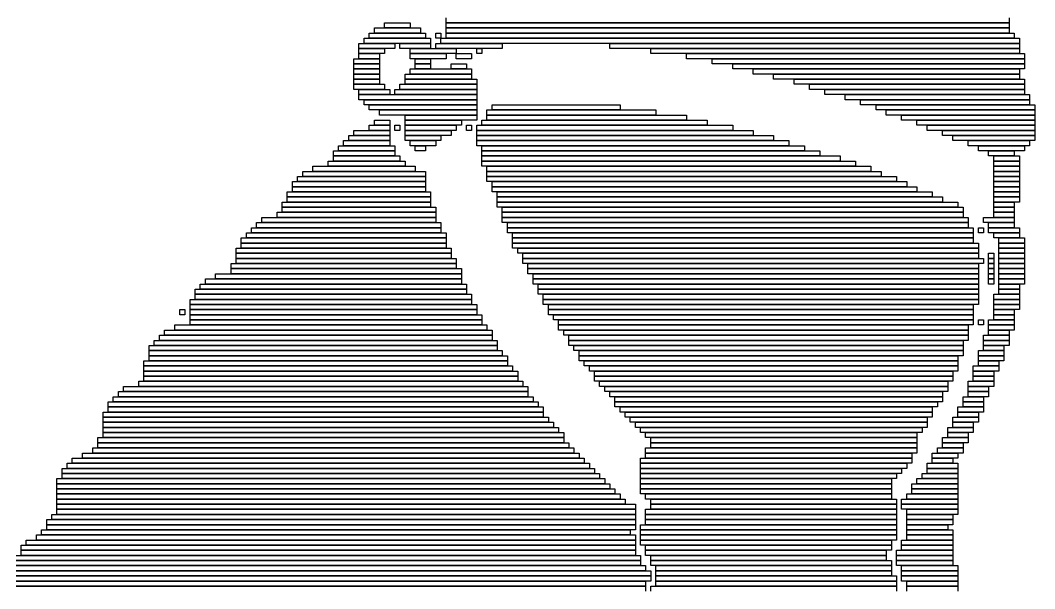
# Model space of a CAD drawing. Extents: x 95 to 861, y 112 to 960.
# Drawn here: x 201.8 to 400, y 222.5 to 333.5 of the extents above; entities that cross this region are included whole.
import ezdxf

# ---------------------------------------------------------------- set-up
doc = ezdxf.new("R2010")
doc.units = 0

msp = doc.modelspace()

# ---------------------------------------------------------------- linework, layer by layer
for p, q in [((273, 333), (278, 333)), ((273, 332), (273, 333)), ((278, 333), (278, 332)), ((285, 333), (285, 334)), ((395, 333), (285, 333)), ((285, 333), (395, 333)), ((285, 332), (285, 333)), ((395, 334), (395, 333)), ((395, 333), (395, 332)), ((270, 331), (281, 331)), ((270, 330), (270, 331)), ((271, 332), (280, 332)), ((271, 331), (271, 332)), ((280, 331), (271, 331)), ((278, 332), (273, 332)), ((280, 332), (280, 331)), ((281, 331), (281, 330)), ((283, 331), (284, 331)), ((283, 330), (283, 331)), ((284, 331), (284, 330)), ((395, 332), (285, 332)), ((285, 332), (395, 332)), ((285, 331), (285, 332)), ((395, 331), (285, 331)), ((285, 331), (396, 331)), ((285, 330), (285, 331)), ((395, 332), (395, 331)), ((396, 331), (396, 330)), ((268, 329), (275, 329)), ((268, 328), (268, 329)), ((269, 330), (282, 330)), ((269, 329), (269, 330)), ((282, 329), (269, 329)), ((281, 330), (270, 330)), ((275, 329), (275, 328)), ((276, 329), (282, 329)), ((276, 328), (276, 329)), ((282, 330), (282, 329)), ((282, 329), (282, 328)), ((284, 330), (283, 330)), ((283, 329), (296, 329)), ((283, 328), (283, 329)), ((284, 330), (397, 330)), ((284, 329), (284, 330)), ((397, 329), (284, 329)), ((396, 330), (285, 330)), ((296, 329), (296, 328)), ((317, 329), (397, 329)), ((317, 328), (317, 329)), ((397, 330), (397, 329)), ((397, 329), (397, 328)), ((275, 328), (268, 328)), ((268, 328), (273, 328)), ((268, 327), (268, 328)), ((273, 327), (268, 327)), ((268, 327), (272, 327)), ((268, 326), (268, 327)), ((272, 327), (272, 326)), ((273, 328), (273, 327)), ((282, 328), (276, 328)), ((278, 328), (287, 328)), ((278, 327), (278, 328)), ((287, 327), (278, 327)), ((278, 327), (285, 327)), ((278, 326), (278, 327)), ((296, 328), (283, 328)), ((285, 327), (285, 326)), ((287, 328), (287, 327)), ((287, 327), (290, 327)), ((287, 326), (287, 327)), ((290, 327), (290, 326)), ((291, 328), (292, 328)), ((291, 327), (291, 328)), ((292, 327), (291, 327)), ((292, 328), (292, 327)), ((397, 328), (317, 328)), ((325, 328), (397, 328)), ((325, 327), (325, 328)), ((397, 327), (325, 327)), ((332, 327), (398, 327)), ((332, 326), (332, 327)), ((397, 328), (397, 327)), ((398, 327), (398, 326)), ((267, 326), (272, 326)), ((267, 325), (267, 326)), ((272, 325), (267, 325)), ((267, 325), (272, 325)), ((267, 324), (267, 325)), ((272, 326), (268, 326)), ((272, 326), (272, 325)), ((272, 325), (272, 324)), ((285, 326), (278, 326)), ((279, 326), (282, 326)), ((279, 325), (279, 326)), ((282, 325), (279, 325)), ((279, 325), (282, 325)), ((279, 324), (279, 325)), ((282, 326), (282, 325)), ((282, 325), (282, 324)), ((286, 325), (289, 325)), ((286, 324), (286, 325)), ((290, 326), (287, 326)), ((289, 325), (289, 324)), ((398, 326), (332, 326)), ((337, 326), (398, 326)), ((337, 325), (337, 326)), ((398, 325), (337, 325)), ((341, 325), (398, 325)), ((341, 324), (341, 325)), ((398, 326), (398, 325)), ((398, 325), (398, 324)), ((272, 324), (267, 324)), ((267, 324), (272, 324)), ((267, 323), (267, 324)), ((272, 324), (272, 323)), ((278, 324), (290, 324)), ((278, 323), (278, 324)), ((282, 324), (279, 324)), ((289, 324), (286, 324)), ((290, 324), (290, 323)), ((398, 324), (341, 324)), ((345, 324), (397, 324)), ((345, 323), (345, 324)), ((397, 324), (397, 323)), ((272, 323), (267, 323)), ((267, 323), (272, 323)), ((267, 322), (267, 323)), ((272, 322), (267, 322)), ((267, 322), (272, 322)), ((267, 321), (267, 322)), ((272, 323), (272, 322)), ((272, 322), (272, 321)), ((277, 323), (290, 323)), ((277, 322), (277, 323)), ((290, 322), (277, 322)), ((277, 322), (291, 322)), ((277, 321), (277, 322)), ((290, 323), (278, 323)), ((290, 323), (290, 322)), ((291, 322), (291, 321)), ((397, 323), (345, 323)), ((349, 323), (397, 323)), ((349, 322), (349, 323)), ((397, 322), (349, 322)), ((353, 322), (398, 322)), ((353, 321), (353, 322)), ((397, 323), (397, 322)), ((398, 322), (398, 321)), ((272, 321), (267, 321)), ((267, 321), (273, 321)), ((267, 320), (267, 321)), ((273, 320), (267, 320)), ((268, 320), (274, 320)), ((268, 319), (268, 320)), ((273, 321), (273, 320)), ((274, 320), (274, 319)), ((275, 320), (291, 320)), ((275, 319), (275, 320)), ((276, 321), (291, 321)), ((276, 320), (276, 321)), ((291, 320), (276, 320)), ((291, 321), (277, 321)), ((291, 321), (291, 320)), ((291, 320), (291, 319)), ((398, 321), (353, 321)), ((356, 321), (398, 321)), ((356, 320), (356, 321)), ((398, 320), (356, 320)), ((359, 320), (398, 320)), ((359, 319), (359, 320)), ((398, 321), (398, 320)), ((398, 320), (398, 319)), ((274, 319), (268, 319)), ((268, 319), (291, 319)), ((268, 318), (268, 319)), ((291, 318), (268, 318)), ((269, 318), (291, 318)), ((269, 317), (269, 318)), ((291, 319), (275, 319)), ((291, 319), (291, 318)), ((291, 318), (291, 317)), ((398, 319), (359, 319)), ((363, 319), (399, 319)), ((363, 318), (363, 319)), ((399, 318), (363, 318)), ((366, 318), (399, 318)), ((366, 317), (366, 318)), ((399, 319), (399, 318)), ((399, 318), (399, 317)), ((291, 317), (269, 317)), ((270, 317), (291, 317)), ((270, 316), (270, 317)), ((291, 316), (270, 316)), ((272, 316), (291, 316)), ((272, 315), (272, 316)), ((291, 317), (291, 316)), ((291, 316), (291, 315)), ((293, 316), (326, 316)), ((293, 315), (293, 316)), ((294, 317), (319, 317)), ((294, 316), (294, 317)), ((319, 316), (294, 316)), ((319, 317), (319, 316)), ((326, 316), (326, 315)), ((399, 317), (366, 317)), ((369, 317), (400, 317)), ((369, 316), (369, 317)), ((400, 316), (369, 316)), ((371, 316), (400, 316)), ((371, 315), (371, 316)), ((400, 317), (400, 316)), ((400, 316), (400, 315)), ((271, 314), (274, 314)), ((271, 313), (271, 314)), ((291, 315), (272, 315)), ((274, 314), (274, 313)), ((277, 315), (291, 315)), ((277, 314), (277, 315)), ((291, 314), (277, 314)), ((277, 314), (288, 314)), ((277, 313), (277, 314)), ((288, 314), (288, 313)), ((291, 315), (291, 314)), ((292, 314), (336, 314)), ((292, 313), (292, 314)), ((326, 315), (293, 315)), ((293, 315), (332, 315)), ((293, 314), (293, 315)), ((332, 314), (293, 314)), ((332, 315), (332, 314)), ((336, 314), (336, 313)), ((400, 315), (371, 315)), ((374, 315), (400, 315)), ((374, 314), (374, 315)), ((400, 314), (374, 314)), ((377, 314), (400, 314)), ((377, 313), (377, 314)), ((400, 315), (400, 314)), ((400, 314), (400, 313)), ((267, 312), (274, 312)), ((267, 311), (267, 312)), ((270, 313), (274, 313)), ((270, 312), (270, 313)), ((274, 312), (270, 312)), ((274, 313), (271, 313)), ((274, 313), (274, 312)), ((274, 312), (274, 311)), ((275, 313), (276, 313)), ((275, 312), (275, 313)), ((276, 312), (275, 312)), ((276, 313), (276, 312)), ((288, 313), (277, 313)), ((277, 313), (287, 313)), ((277, 312), (277, 313)), ((287, 312), (277, 312)), ((277, 312), (286, 312)), ((277, 311), (277, 312)), ((286, 312), (286, 311)), ((287, 313), (287, 312)), ((289, 313), (290, 313)), ((289, 312), (289, 313)), ((290, 312), (289, 312)), ((290, 313), (290, 312)), ((291, 313), (341, 313)), ((291, 312), (291, 313)), ((341, 312), (291, 312)), ((291, 312), (345, 312)), ((291, 311), (291, 312)), ((336, 313), (292, 313)), ((341, 313), (341, 312)), ((345, 312), (345, 311)), ((400, 313), (377, 313)), ((379, 313), (400, 313)), ((379, 312), (379, 313)), ((400, 312), (379, 312)), ((382, 312), (400, 312)), ((382, 311), (382, 312)), ((400, 313), (400, 312)), ((400, 312), (400, 311)), ((265, 310), (274, 310)), ((265, 309), (265, 310)), ((266, 311), (274, 311)), ((266, 310), (266, 311)), ((274, 310), (266, 310)), ((274, 311), (267, 311)), ((274, 311), (274, 310)), ((274, 310), (274, 309)), ((286, 311), (277, 311)), ((277, 311), (284, 311)), ((277, 310), (277, 311)), ((284, 310), (277, 310)), ((278, 310), (283, 310)), ((278, 309), (278, 310)), ((283, 310), (283, 309)), ((284, 311), (284, 310)), ((345, 311), (291, 311)), ((291, 311), (349, 311)), ((291, 310), (291, 311)), ((349, 310), (291, 310)), ((291, 310), (352, 310)), ((291, 309), (291, 310)), ((349, 311), (349, 310)), ((352, 310), (352, 309)), ((400, 311), (382, 311)), ((384, 311), (400, 311)), ((384, 310), (384, 311)), ((400, 310), (384, 310)), ((387, 310), (399, 310)), ((387, 309), (387, 310)), ((399, 310), (399, 309)), ((400, 311), (400, 310)), ((263, 308), (275, 308)), ((263, 307), (263, 308)), ((264, 309), (275, 309)), ((264, 308), (264, 309)), ((275, 308), (264, 308)), ((274, 309), (265, 309)), ((275, 309), (275, 308)), ((275, 308), (275, 307)), ((283, 309), (278, 309)), ((279, 309), (281, 309)), ((279, 308), (279, 309)), ((281, 308), (279, 308)), ((281, 309), (281, 308)), ((352, 309), (291, 309)), ((292, 309), (355, 309)), ((292, 308), (292, 309)), ((355, 308), (292, 308)), ((292, 308), (358, 308)), ((292, 307), (292, 308)), ((355, 309), (355, 308)), ((358, 308), (358, 307)), ((399, 309), (387, 309)), ((389, 309), (398, 309)), ((389, 308), (389, 309)), ((398, 308), (389, 308)), ((391, 308), (396, 308)), ((391, 307), (391, 308)), ((396, 308), (396, 307)), ((398, 309), (398, 308)), ((262, 306), (277, 306)), ((262, 305), (262, 306)), ((275, 307), (263, 307)), ((263, 307), (276, 307)), ((263, 306), (263, 307)), ((276, 306), (263, 306)), ((276, 307), (276, 306)), ((277, 306), (277, 305)), ((358, 307), (292, 307)), ((292, 307), (362, 307)), ((292, 306), (292, 307)), ((362, 306), (292, 306)), ((292, 306), (365, 306)), ((292, 305), (292, 306)), ((362, 307), (362, 306)), ((365, 306), (365, 305)), ((396, 307), (391, 307)), ((392, 307), (397, 307)), ((392, 306), (392, 307)), ((397, 306), (392, 306)), ((392, 306), (397, 306)), ((392, 305), (392, 306)), ((397, 307), (397, 306)), ((397, 306), (397, 305)), ((257, 304), (281, 304)), ((257, 303), (257, 304)), ((259, 305), (279, 305)), ((259, 304), (259, 305)), ((279, 304), (259, 304)), ((277, 305), (262, 305)), ((279, 305), (279, 304)), ((281, 304), (281, 303)), ((365, 305), (292, 305)), ((293, 305), (368, 305)), ((293, 304), (293, 305)), ((368, 304), (293, 304)), ((293, 304), (370, 304)), ((293, 303), (293, 304)), ((368, 305), (368, 304)), ((370, 304), (370, 303)), ((397, 305), (392, 305)), ((392, 305), (397, 305)), ((392, 304), (392, 305)), ((397, 304), (392, 304)), ((392, 304), (397, 304)), ((392, 303), (392, 304)), ((397, 305), (397, 304)), ((397, 304), (397, 303)), ((255, 302), (281, 302)), ((255, 301), (255, 302)), ((256, 303), (281, 303)), ((256, 302), (256, 303)), ((281, 302), (256, 302)), ((281, 303), (257, 303)), ((281, 303), (281, 302)), ((281, 302), (281, 301)), ((370, 303), (293, 303)), ((293, 303), (373, 303)), ((293, 302), (293, 303)), ((373, 302), (293, 302)), ((294, 302), (375, 302)), ((294, 301), (294, 302)), ((373, 303), (373, 302)), ((375, 302), (375, 301)), ((397, 303), (392, 303)), ((392, 303), (397, 303)), ((392, 302), (392, 303)), ((397, 302), (392, 302)), ((392, 302), (397, 302)), ((392, 301), (392, 302)), ((397, 303), (397, 302)), ((397, 302), (397, 301)), ((254, 300), (282, 300)), ((254, 299), (254, 300)), ((281, 301), (255, 301)), ((255, 301), (281, 301)), ((255, 300), (255, 301)), ((281, 300), (255, 300)), ((281, 301), (281, 300)), ((282, 300), (282, 299)), ((375, 301), (294, 301)), ((294, 301), (377, 301)), ((294, 300), (294, 301)), ((377, 300), (294, 300)), ((295, 300), (380, 300)), ((295, 299), (295, 300)), ((377, 301), (377, 300)), ((380, 300), (380, 299)), ((397, 301), (392, 301)), ((392, 301), (397, 301)), ((392, 300), (392, 301)), ((397, 300), (392, 300)), ((392, 300), (397, 300)), ((392, 299), (392, 300)), ((397, 301), (397, 300)), ((397, 300), (397, 299)), ((253, 298), (282, 298)), ((253, 297), (253, 298)), ((282, 299), (254, 299)), ((254, 299), (282, 299)), ((254, 298), (254, 299)), ((282, 298), (254, 298)), ((282, 299), (282, 298)), ((282, 298), (282, 297)), ((380, 299), (295, 299)), ((295, 299), (382, 299)), ((295, 298), (295, 299)), ((382, 298), (295, 298)), ((295, 298), (385, 298)), ((295, 297), (295, 298)), ((382, 299), (382, 298)), ((385, 298), (385, 297)), ((397, 299), (392, 299)), ((392, 299), (397, 299)), ((392, 298), (392, 299)), ((397, 298), (392, 298)), ((392, 298), (396, 298)), ((392, 297), (392, 298)), ((396, 298), (396, 297)), ((397, 299), (397, 298)), ((252, 296), (283, 296)), ((252, 295), (252, 296)), ((282, 297), (253, 297)), ((253, 297), (283, 297)), ((253, 296), (253, 297)), ((283, 296), (253, 296)), ((283, 297), (283, 296)), ((283, 296), (283, 295)), ((385, 297), (295, 297)), ((296, 297), (386, 297)), ((296, 296), (296, 297)), ((386, 296), (296, 296)), ((296, 296), (386, 296)), ((296, 295), (296, 296)), ((386, 297), (386, 296)), ((386, 296), (386, 295)), ((396, 297), (392, 297)), ((392, 297), (396, 297)), ((392, 296), (392, 297)), ((396, 296), (392, 296)), ((392, 296), (396, 296)), ((392, 295), (392, 296)), ((396, 297), (396, 296)), ((396, 296), (396, 295)), ((248, 294), (284, 294)), ((248, 293), (248, 294)), ((249, 295), (283, 295)), ((249, 294), (249, 295)), ((283, 294), (249, 294)), ((283, 295), (252, 295)), ((283, 295), (283, 294)), ((284, 294), (284, 293)), ((386, 295), (296, 295)), ((296, 295), (387, 295)), ((296, 294), (296, 295)), ((387, 294), (296, 294)), ((297, 294), (387, 294)), ((297, 293), (297, 294)), ((387, 295), (387, 294)), ((387, 294), (387, 293)), ((390, 295), (396, 295)), ((390, 294), (390, 295)), ((396, 294), (390, 294)), ((391, 294), (396, 294)), ((391, 293), (391, 294)), ((396, 295), (392, 295)), ((396, 295), (396, 294)), ((396, 294), (396, 293)), ((246, 292), (285, 292)), ((246, 291), (246, 292)), ((247, 293), (284, 293)), ((247, 292), (247, 293)), ((284, 292), (247, 292)), ((284, 293), (248, 293)), ((284, 293), (284, 292)), ((285, 292), (285, 291)), ((387, 293), (297, 293)), ((297, 293), (388, 293)), ((297, 292), (297, 293)), ((388, 292), (297, 292)), ((298, 292), (388, 292)), ((298, 291), (298, 292)), ((388, 293), (388, 292)), ((388, 292), (388, 291)), ((389, 293), (390, 293)), ((389, 292), (389, 293)), ((390, 292), (389, 292)), ((390, 293), (390, 292)), ((396, 293), (391, 293)), ((391, 293), (397, 293)), ((391, 292), (391, 293)), ((397, 292), (391, 292)), ((392, 292), (397, 292)), ((392, 291), (392, 292)), ((397, 293), (397, 292)), ((397, 292), (397, 291)), ((245, 291), (285, 291)), ((245, 290), (245, 291)), ((285, 290), (245, 290)), ((245, 290), (285, 290)), ((245, 289), (245, 290)), ((285, 291), (246, 291)), ((285, 291), (285, 290)), ((285, 290), (285, 289)), ((388, 291), (298, 291)), ((298, 291), (388, 291)), ((298, 290), (298, 291)), ((388, 290), (298, 290)), ((298, 290), (389, 290)), ((298, 289), (298, 290)), ((388, 291), (388, 290)), ((389, 290), (389, 289)), ((397, 291), (392, 291)), ((393, 291), (398, 291)), ((393, 290), (393, 291)), ((398, 290), (393, 290)), ((393, 290), (398, 290)), ((393, 289), (393, 290)), ((398, 291), (398, 290)), ((398, 290), (398, 289)), ((244, 289), (286, 289)), ((244, 288), (244, 289)), ((286, 288), (244, 288)), ((244, 288), (286, 288)), ((244, 287), (244, 288)), ((285, 289), (245, 289)), ((286, 289), (286, 288)), ((286, 288), (286, 287)), ((389, 289), (298, 289)), ((299, 289), (389, 289)), ((299, 288), (299, 289)), ((389, 288), (299, 288)), ((300, 288), (389, 288)), ((300, 287), (300, 288)), ((389, 289), (389, 288)), ((389, 288), (389, 287)), ((391, 288), (392, 288)), ((391, 287), (391, 288)), ((392, 288), (392, 287)), ((398, 289), (393, 289)), ((393, 289), (398, 289)), ((393, 288), (393, 289)), ((398, 288), (393, 288)), ((393, 288), (398, 288)), ((393, 287), (393, 288)), ((398, 289), (398, 288)), ((398, 288), (398, 287)), ((243, 286), (287, 286)), ((243, 285), (243, 286)), ((286, 287), (244, 287)), ((244, 287), (287, 287)), ((244, 286), (244, 287)), ((287, 286), (244, 286)), ((287, 287), (287, 286)), ((287, 286), (287, 285)), ((389, 287), (300, 287)), ((300, 287), (390, 287)), ((300, 286), (300, 287)), ((390, 286), (300, 286)), ((301, 286), (389, 286)), ((301, 285), (301, 286)), ((389, 286), (389, 285)), ((390, 287), (390, 286)), ((392, 287), (391, 287)), ((391, 287), (392, 287)), ((391, 286), (391, 287)), ((392, 286), (391, 286)), ((391, 286), (392, 286)), ((391, 285), (391, 286)), ((392, 287), (392, 286)), ((392, 286), (392, 285)), ((398, 287), (393, 287)), ((393, 287), (398, 287)), ((393, 286), (393, 287)), ((398, 286), (393, 286)), ((393, 286), (398, 286)), ((393, 285), (393, 286)), ((398, 287), (398, 286)), ((398, 286), (398, 285)), ((240, 284), (288, 284)), ((240, 283), (240, 284)), ((287, 285), (243, 285)), ((243, 285), (288, 285)), ((243, 284), (243, 285)), ((288, 284), (243, 284)), ((288, 285), (288, 284)), ((288, 284), (288, 283)), ((389, 285), (301, 285)), ((301, 285), (389, 285)), ((301, 284), (301, 285)), ((389, 284), (301, 284)), ((302, 284), (389, 284)), ((302, 283), (302, 284)), ((389, 285), (389, 284)), ((389, 284), (389, 283)), ((392, 285), (391, 285)), ((391, 285), (392, 285)), ((391, 284), (391, 285)), ((392, 284), (391, 284)), ((391, 284), (392, 284)), ((391, 283), (391, 284)), ((392, 285), (392, 284)), ((392, 284), (392, 283)), ((398, 285), (393, 285)), ((393, 285), (398, 285)), ((393, 284), (393, 285)), ((398, 284), (393, 284)), ((393, 284), (398, 284)), ((393, 283), (393, 284)), ((398, 285), (398, 284)), ((398, 284), (398, 283)), ((237, 282), (289, 282)), ((237, 281), (237, 282)), ((238, 283), (288, 283)), ((238, 282), (238, 283)), ((288, 282), (238, 282)), ((288, 283), (240, 283)), ((288, 283), (288, 282)), ((289, 282), (289, 281)), ((389, 283), (302, 283)), ((302, 283), (389, 283)), ((302, 282), (302, 283)), ((389, 282), (302, 282)), ((303, 282), (389, 282)), ((303, 281), (303, 282)), ((389, 283), (389, 282)), ((389, 282), (389, 281)), ((392, 283), (391, 283)), ((391, 283), (392, 283)), ((391, 282), (391, 283)), ((392, 282), (391, 282)), ((392, 283), (392, 282)), ((398, 283), (393, 283)), ((393, 283), (398, 283)), ((393, 282), (393, 283)), ((398, 282), (393, 282)), ((393, 282), (397, 282)), ((393, 281), (393, 282)), ((397, 282), (397, 281)), ((398, 283), (398, 282)), ((236, 281), (289, 281)), ((236, 280), (236, 281)), ((289, 280), (236, 280)), ((236, 280), (290, 280)), ((236, 279), (236, 280)), ((289, 281), (237, 281)), ((289, 281), (289, 280)), ((290, 280), (290, 279)), ((389, 281), (303, 281)), ((303, 281), (389, 281)), ((303, 280), (303, 281)), ((389, 280), (303, 280)), ((304, 280), (389, 280)), ((304, 279), (304, 280)), ((389, 281), (389, 280)), ((389, 280), (389, 279)), ((392, 280), (397, 280)), ((392, 279), (392, 280)), ((397, 281), (393, 281)), ((393, 281), (397, 281)), ((393, 280), (393, 281)), ((397, 280), (393, 280)), ((397, 281), (397, 280)), ((397, 280), (397, 279)), ((235, 279), (290, 279)), ((235, 278), (235, 279)), ((290, 278), (235, 278)), ((235, 278), (291, 278)), ((235, 277), (235, 278)), ((290, 279), (236, 279)), ((290, 279), (290, 278)), ((291, 278), (291, 277)), ((389, 279), (304, 279)), ((304, 279), (389, 279)), ((304, 278), (304, 279)), ((389, 278), (304, 278)), ((305, 278), (388, 278)), ((305, 277), (305, 278)), ((388, 278), (388, 277)), ((389, 279), (389, 278)), ((397, 279), (392, 279)), ((392, 279), (397, 279)), ((392, 278), (392, 279)), ((397, 278), (392, 278)), ((392, 278), (397, 278)), ((392, 277), (392, 278)), ((397, 279), (397, 278)), ((397, 278), (397, 277)), ((233, 277), (234, 277)), ((233, 276), (233, 277)), ((234, 276), (233, 276)), ((234, 277), (234, 276)), ((291, 277), (235, 277)), ((235, 277), (291, 277)), ((235, 276), (235, 277)), ((291, 276), (235, 276)), ((235, 276), (292, 276)), ((235, 275), (235, 276)), ((291, 277), (291, 276)), ((292, 276), (292, 275)), ((388, 277), (305, 277)), ((305, 277), (388, 277)), ((305, 276), (305, 277)), ((388, 276), (305, 276)), ((306, 276), (388, 276)), ((306, 275), (306, 276)), ((388, 277), (388, 276)), ((388, 276), (388, 275)), ((397, 277), (392, 277)), ((392, 277), (396, 277)), ((392, 276), (392, 277)), ((396, 276), (392, 276)), ((392, 276), (396, 276)), ((392, 275), (392, 276)), ((396, 277), (396, 276)), ((396, 276), (396, 275)), ((232, 274), (293, 274)), ((232, 273), (232, 274)), ((292, 275), (235, 275)), ((235, 275), (292, 275)), ((235, 274), (235, 275)), ((292, 274), (235, 274)), ((292, 275), (292, 274)), ((293, 274), (293, 273)), ((388, 275), (306, 275)), ((307, 275), (388, 275)), ((307, 274), (307, 275)), ((388, 274), (307, 274)), ((307, 274), (387, 274)), ((307, 273), (307, 274)), ((387, 274), (387, 273)), ((388, 275), (388, 274)), ((389, 275), (390, 275)), ((389, 274), (389, 275)), ((390, 274), (389, 274)), ((390, 275), (390, 274)), ((391, 275), (396, 275)), ((391, 274), (391, 275)), ((396, 274), (391, 274)), ((391, 274), (396, 274)), ((391, 273), (391, 274)), ((396, 275), (392, 275)), ((396, 275), (396, 274)), ((396, 274), (396, 273)), ((229, 272), (294, 272)), ((229, 271), (229, 272)), ((230, 273), (294, 273)), ((230, 272), (230, 273)), ((294, 272), (230, 272)), ((293, 273), (232, 273)), ((294, 273), (294, 272)), ((294, 272), (294, 271)), ((387, 273), (307, 273)), ((308, 273), (387, 273)), ((308, 272), (308, 273)), ((387, 272), (308, 272)), ((309, 272), (387, 272)), ((309, 271), (309, 272)), ((387, 273), (387, 272)), ((387, 272), (387, 271)), ((390, 272), (395, 272)), ((390, 271), (390, 272)), ((396, 273), (391, 273)), ((391, 273), (395, 273)), ((391, 272), (391, 273)), ((395, 272), (391, 272)), ((395, 273), (395, 272)), ((395, 272), (395, 271)), ((227, 270), (295, 270)), ((227, 269), (227, 270)), ((228, 271), (295, 271)), ((228, 270), (228, 271)), ((295, 270), (228, 270)), ((294, 271), (229, 271)), ((295, 271), (295, 270)), ((295, 270), (295, 269)), ((387, 271), (309, 271)), ((309, 271), (386, 271)), ((309, 270), (309, 271)), ((386, 270), (309, 270)), ((310, 270), (386, 270)), ((310, 269), (310, 270)), ((386, 271), (386, 270)), ((386, 270), (386, 269)), ((395, 271), (390, 271)), ((390, 271), (395, 271)), ((390, 270), (390, 271)), ((395, 270), (390, 270)), ((390, 270), (394, 270)), ((390, 269), (390, 270)), ((394, 270), (394, 269)), ((395, 271), (395, 270)), ((295, 269), (227, 269)), ((227, 269), (296, 269)), ((227, 268), (227, 269)), ((296, 268), (227, 268)), ((227, 268), (297, 268)), ((227, 267), (227, 268)), ((296, 269), (296, 268)), ((297, 268), (297, 267)), ((386, 269), (310, 269)), ((311, 269), (386, 269)), ((311, 268), (311, 269)), ((386, 268), (311, 268)), ((311, 268), (385, 268)), ((311, 267), (311, 268)), ((385, 268), (385, 267)), ((386, 269), (386, 268)), ((389, 269), (394, 269)), ((389, 268), (389, 269)), ((394, 268), (389, 268)), ((389, 268), (394, 268)), ((389, 267), (389, 268)), ((394, 269), (390, 269)), ((394, 269), (394, 268)), ((394, 268), (394, 267)), ((226, 267), (297, 267)), ((226, 266), (226, 267)), ((297, 266), (226, 266)), ((226, 266), (298, 266)), ((226, 265), (226, 266)), ((297, 267), (227, 267)), ((297, 267), (297, 266)), ((298, 266), (298, 265)), ((385, 267), (311, 267)), ((312, 267), (385, 267)), ((312, 266), (312, 267)), ((385, 266), (312, 266)), ((313, 266), (385, 266)), ((313, 265), (313, 266)), ((385, 267), (385, 266)), ((385, 266), (385, 265)), ((388, 266), (393, 266)), ((388, 265), (388, 266)), ((394, 267), (389, 267)), ((389, 267), (393, 267)), ((389, 266), (389, 267)), ((393, 266), (389, 266)), ((393, 267), (393, 266)), ((393, 266), (393, 265)), ((298, 265), (226, 265)), ((226, 265), (299, 265)), ((226, 264), (226, 265)), ((299, 264), (226, 264)), ((226, 264), (299, 264)), ((226, 263), (226, 264)), ((299, 265), (299, 264)), ((299, 264), (299, 263)), ((385, 265), (313, 265)), ((314, 265), (384, 265)), ((314, 264), (314, 265)), ((384, 264), (314, 264)), ((314, 264), (384, 264)), ((314, 263), (314, 264)), ((384, 265), (384, 264)), ((384, 264), (384, 263)), ((393, 265), (388, 265)), ((388, 265), (392, 265)), ((388, 264), (388, 265)), ((392, 264), (388, 264)), ((388, 264), (392, 264)), ((388, 263), (388, 264)), ((392, 265), (392, 264)), ((392, 264), (392, 263)), ((222, 262), (301, 262)), ((222, 261), (222, 262)), ((225, 263), (300, 263)), ((225, 262), (225, 263)), ((300, 262), (225, 262)), ((299, 263), (226, 263)), ((300, 263), (300, 262)), ((301, 262), (301, 261)), ((384, 263), (314, 263)), ((315, 263), (383, 263)), ((315, 262), (315, 263)), ((383, 262), (315, 262)), ((316, 262), (383, 262)), ((316, 261), (316, 262)), ((383, 263), (383, 262)), ((383, 262), (383, 261)), ((387, 263), (392, 263)), ((387, 262), (387, 263)), ((392, 262), (387, 262)), ((387, 262), (391, 262)), ((387, 261), (387, 262)), ((392, 263), (388, 263)), ((391, 262), (391, 261)), ((392, 263), (392, 262)), ((220, 260), (302, 260)), ((220, 259), (220, 260)), ((221, 261), (301, 261)), ((221, 260), (221, 261)), ((301, 260), (221, 260)), ((301, 261), (222, 261)), ((301, 261), (301, 260)), ((302, 260), (302, 259)), ((383, 261), (316, 261)), ((317, 261), (382, 261)), ((317, 260), (317, 261)), ((382, 260), (317, 260)), ((318, 260), (382, 260)), ((318, 259), (318, 260)), ((382, 261), (382, 260)), ((382, 260), (382, 259)), ((386, 260), (390, 260)), ((386, 259), (386, 260)), ((391, 261), (387, 261)), ((387, 261), (391, 261)), ((387, 260), (387, 261)), ((391, 260), (387, 260)), ((390, 260), (390, 259)), ((391, 261), (391, 260)), ((219, 259), (303, 259)), ((219, 258), (219, 259)), ((303, 258), (219, 258)), ((219, 258), (304, 258)), ((219, 257), (219, 258)), ((302, 259), (220, 259)), ((303, 259), (303, 258)), ((304, 258), (304, 257)), ((382, 259), (318, 259)), ((318, 259), (381, 259)), ((318, 258), (318, 259)), ((381, 258), (318, 258)), ((319, 258), (380, 258)), ((319, 257), (319, 258)), ((380, 258), (380, 257)), ((381, 259), (381, 258)), ((385, 258), (390, 258)), ((385, 257), (385, 258)), ((390, 259), (386, 259)), ((386, 259), (390, 259)), ((386, 258), (386, 259)), ((390, 258), (386, 258)), ((390, 259), (390, 258)), ((390, 258), (390, 257)), ((218, 257), (304, 257)), ((218, 256), (218, 257)), ((304, 256), (218, 256)), ((218, 256), (305, 256)), ((218, 255), (218, 256)), ((304, 257), (219, 257)), ((304, 257), (304, 256)), ((305, 256), (305, 255)), ((380, 257), (319, 257)), ((320, 257), (380, 257)), ((320, 256), (320, 257)), ((380, 256), (320, 256)), ((321, 256), (379, 256)), ((321, 255), (321, 256)), ((379, 256), (379, 255)), ((380, 257), (380, 256)), ((384, 256), (389, 256)), ((384, 255), (384, 256)), ((390, 257), (385, 257)), ((385, 257), (389, 257)), ((385, 256), (385, 257)), ((389, 256), (385, 256)), ((389, 257), (389, 256)), ((389, 256), (389, 255)), ((305, 255), (218, 255)), ((218, 255), (306, 255)), ((218, 254), (218, 255)), ((306, 254), (218, 254)), ((218, 254), (307, 254)), ((218, 253), (218, 254)), ((306, 255), (306, 254)), ((307, 254), (307, 253)), ((379, 255), (321, 255)), ((322, 255), (379, 255)), ((322, 254), (322, 255)), ((379, 254), (322, 254)), ((323, 254), (378, 254)), ((323, 253), (323, 254)), ((378, 254), (378, 253)), ((379, 255), (379, 254)), ((383, 254), (388, 254)), ((383, 253), (383, 254)), ((389, 255), (384, 255)), ((384, 255), (388, 255)), ((384, 254), (384, 255)), ((388, 254), (384, 254)), ((388, 255), (388, 254)), ((388, 254), (388, 253)), ((217, 252), (308, 252)), ((217, 251), (217, 252)), ((307, 253), (218, 253)), ((218, 253), (308, 253)), ((218, 252), (218, 253)), ((308, 252), (218, 252)), ((308, 253), (308, 252)), ((308, 252), (308, 251)), ((378, 253), (323, 253)), ((324, 253), (377, 253)), ((324, 252), (324, 253)), ((377, 252), (324, 252)), ((325, 252), (377, 252)), ((325, 251), (325, 252)), ((377, 253), (377, 252)), ((377, 252), (377, 251)), ((382, 252), (387, 252)), ((382, 251), (382, 252)), ((388, 253), (383, 253)), ((383, 253), (387, 253)), ((383, 252), (383, 253)), ((387, 252), (383, 252)), ((387, 253), (387, 252)), ((387, 252), (387, 251)), ((216, 250), (310, 250)), ((216, 249), (216, 250)), ((308, 251), (217, 251)), ((217, 251), (309, 251)), ((217, 250), (217, 251)), ((309, 250), (217, 250)), ((309, 251), (309, 250)), ((310, 250), (310, 249)), ((324, 250), (377, 250)), ((324, 249), (324, 250)), ((377, 251), (325, 251)), ((325, 251), (377, 251)), ((325, 250), (325, 251)), ((377, 250), (325, 250)), ((377, 251), (377, 250)), ((377, 250), (377, 249)), ((381, 250), (386, 250)), ((381, 249), (381, 250)), ((387, 251), (382, 251)), ((382, 251), (386, 251)), ((382, 250), (382, 251)), ((386, 250), (382, 250)), ((386, 251), (386, 250)), ((386, 250), (386, 249)), ((212, 248), (312, 248)), ((212, 247), (212, 248)), ((214, 249), (311, 249)), ((214, 248), (214, 249)), ((311, 248), (214, 248)), ((310, 249), (216, 249)), ((311, 249), (311, 248)), ((312, 248), (312, 247)), ((323, 248), (376, 248)), ((323, 247), (323, 248)), ((377, 249), (324, 249)), ((324, 249), (376, 249)), ((324, 248), (324, 249)), ((376, 248), (324, 248)), ((376, 249), (376, 248)), ((376, 248), (376, 247)), ((380, 249), (385, 249)), ((380, 248), (380, 249)), ((385, 248), (380, 248)), ((380, 248), (384, 248)), ((380, 247), (380, 248)), ((386, 249), (381, 249)), ((384, 248), (384, 247)), ((385, 249), (385, 248)), ((210, 246), (314, 246)), ((210, 245), (210, 246)), ((211, 247), (313, 247)), ((211, 246), (211, 247)), ((313, 246), (211, 246)), ((312, 247), (212, 247)), ((313, 247), (313, 246)), ((314, 246), (314, 245)), ((376, 247), (323, 247)), ((323, 247), (375, 247)), ((323, 246), (323, 247)), ((375, 246), (323, 246)), ((323, 246), (374, 246)), ((323, 245), (323, 246)), ((374, 246), (374, 245)), ((375, 247), (375, 246)), ((379, 247), (385, 247)), ((379, 246), (379, 247)), ((385, 246), (379, 246)), ((379, 246), (385, 246)), ((379, 245), (379, 246)), ((384, 247), (380, 247)), ((385, 247), (385, 246)), ((385, 246), (385, 245)), ((209, 244), (316, 244)), ((209, 243), (209, 244)), ((314, 245), (210, 245)), ((210, 245), (315, 245)), ((210, 244), (210, 245)), ((315, 244), (210, 244)), ((315, 245), (315, 244)), ((316, 244), (316, 243)), ((374, 245), (323, 245)), ((323, 245), (373, 245)), ((323, 244), (323, 245)), ((373, 244), (323, 244)), ((323, 244), (372, 244)), ((323, 243), (323, 244)), ((372, 244), (372, 243)), ((373, 245), (373, 244)), ((377, 244), (385, 244)), ((377, 243), (377, 244)), ((378, 245), (385, 245)), ((378, 244), (378, 245)), ((385, 244), (378, 244)), ((385, 245), (379, 245)), ((385, 245), (385, 244)), ((385, 244), (385, 243)), ((316, 243), (209, 243)), ((209, 243), (317, 243)), ((209, 242), (209, 243)), ((317, 242), (209, 242)), ((209, 242), (318, 242)), ((209, 241), (209, 242)), ((317, 243), (317, 242)), ((318, 242), (318, 241)), ((372, 243), (323, 243)), ((323, 243), (372, 243)), ((323, 242), (323, 243)), ((372, 242), (323, 242)), ((323, 242), (372, 242)), ((323, 241), (323, 242)), ((372, 243), (372, 242)), ((372, 242), (372, 241)), ((376, 243), (385, 243)), ((376, 242), (376, 243)), ((385, 242), (376, 242)), ((376, 242), (385, 242)), ((376, 241), (376, 242)), ((385, 243), (377, 243)), ((385, 243), (385, 242)), ((385, 242), (385, 241)), ((318, 241), (209, 241)), ((209, 241), (319, 241)), ((209, 240), (209, 241)), ((319, 240), (209, 240)), ((209, 240), (320, 240)), ((209, 239), (209, 240)), ((319, 241), (319, 240)), ((320, 240), (320, 239)), ((372, 241), (323, 241)), ((324, 241), (372, 241)), ((324, 240), (324, 241)), ((372, 240), (324, 240)), ((325, 240), (373, 240)), ((325, 239), (325, 240)), ((372, 241), (372, 240)), ((373, 240), (373, 239)), ((374, 240), (385, 240)), ((374, 239), (374, 240)), ((375, 241), (385, 241)), ((375, 240), (375, 241)), ((385, 240), (375, 240)), ((385, 241), (376, 241)), ((385, 241), (385, 240)), ((385, 240), (385, 239)), ((320, 239), (209, 239)), ((209, 239), (322, 239)), ((209, 238), (209, 239)), ((322, 238), (209, 238)), ((209, 238), (322, 238)), ((209, 237), (209, 238)), ((322, 239), (322, 238)), ((322, 238), (322, 237)), ((324, 238), (373, 238)), ((324, 237), (324, 238)), ((373, 239), (325, 239)), ((325, 239), (373, 239)), ((325, 238), (325, 239)), ((373, 238), (325, 238)), ((373, 239), (373, 238)), ((373, 238), (373, 237)), ((385, 239), (374, 239)), ((374, 239), (385, 239)), ((374, 238), (374, 239)), ((385, 238), (374, 238)), ((375, 238), (385, 238)), ((375, 237), (375, 238)), ((385, 239), (385, 238)), ((385, 238), (385, 237)), ((207, 236), (322, 236)), ((207, 235), (207, 236)), ((208, 237), (322, 237)), ((208, 236), (208, 237)), ((322, 236), (208, 236)), ((322, 237), (209, 237)), ((322, 237), (322, 236)), ((322, 236), (322, 235)), ((373, 237), (324, 237)), ((324, 237), (373, 237)), ((324, 236), (324, 237)), ((373, 236), (324, 236)), ((324, 236), (373, 236)), ((324, 235), (324, 236)), ((373, 237), (373, 236)), ((373, 236), (373, 235)), ((385, 237), (375, 237)), ((375, 237), (384, 237)), ((375, 236), (375, 237)), ((384, 236), (375, 236)), ((375, 236), (384, 236)), ((375, 235), (375, 236)), ((384, 237), (384, 236)), ((384, 236), (384, 235)), ((206, 234), (321, 234)), ((206, 233), (206, 234)), ((322, 235), (207, 235)), ((207, 235), (322, 235)), ((207, 234), (207, 235)), ((322, 234), (207, 234)), ((321, 234), (321, 233)), ((322, 235), (322, 234)), ((323, 235), (373, 235)), ((323, 234), (323, 235)), ((373, 234), (323, 234)), ((323, 234), (373, 234)), ((323, 233), (323, 234)), ((373, 235), (324, 235)), ((373, 235), (373, 234)), ((373, 234), (373, 233)), ((384, 235), (375, 235)), ((375, 235), (383, 235)), ((375, 234), (375, 235)), ((383, 234), (375, 234)), ((375, 234), (384, 234)), ((375, 233), (375, 234)), ((383, 235), (383, 234)), ((384, 234), (384, 233)), ((203, 232), (322, 232)), ((203, 231), (203, 232)), ((205, 233), (322, 233)), ((205, 232), (205, 233)), ((322, 232), (205, 232)), ((321, 233), (206, 233)), ((322, 233), (322, 232)), ((322, 232), (322, 231)), ((373, 233), (323, 233)), ((323, 233), (373, 233)), ((323, 232), (323, 233)), ((373, 232), (323, 232)), ((323, 232), (372, 232)), ((323, 231), (323, 232)), ((372, 232), (372, 231)), ((373, 233), (373, 232)), ((374, 232), (384, 232)), ((374, 231), (374, 232)), ((384, 233), (375, 233)), ((375, 233), (384, 233)), ((375, 232), (375, 233)), ((384, 232), (375, 232)), ((384, 233), (384, 232)), ((384, 232), (384, 231)), ((202, 231), (322, 231)), ((202, 230), (202, 231)), ((322, 230), (202, 230)), ((202, 230), (322, 230)), ((202, 229), (202, 230)), ((322, 231), (203, 231)), ((322, 231), (322, 230)), ((322, 230), (322, 229)), ((372, 231), (323, 231)), ((324, 231), (372, 231)), ((324, 230), (324, 231)), ((372, 230), (324, 230)), ((324, 230), (371, 230)), ((324, 229), (324, 230)), ((371, 230), (371, 229)), ((372, 231), (372, 230)), ((373, 230), (384, 230)), ((373, 229), (373, 230)), ((384, 231), (374, 231)), ((374, 231), (384, 231)), ((374, 230), (374, 231)), ((384, 230), (374, 230)), ((384, 231), (384, 230)), ((384, 230), (384, 229)), ((201, 229), (323, 229)), ((323, 228), (201, 228)), ((201, 228), (323, 228)), ((322, 229), (202, 229)), ((323, 229), (323, 228)), ((323, 228), (323, 227)), ((371, 229), (324, 229)), ((325, 229), (371, 229)), ((325, 228), (325, 229)), ((371, 228), (325, 228)), ((325, 228), (372, 228)), ((325, 227), (325, 228)), ((371, 229), (371, 228)), ((372, 228), (372, 227)), ((384, 229), (373, 229)), ((373, 229), (384, 229)), ((373, 228), (373, 229)), ((384, 228), (373, 228)), ((373, 228), (384, 228)), ((373, 227), (373, 228)), ((384, 229), (384, 228)), ((384, 228), (384, 227)), ((323, 227), (201, 227)), ((201, 227), (324, 227)), ((324, 226), (201, 226)), ((201, 226), (325, 226)), ((324, 227), (324, 226)), ((372, 227), (325, 227)), ((325, 226), (325, 225)), ((326, 227), (372, 227)), ((326, 226), (326, 227)), ((372, 226), (326, 226)), ((326, 226), (372, 226)), ((326, 225), (326, 226)), ((372, 227), (372, 226)), ((372, 226), (372, 225)), ((384, 227), (373, 227)), ((374, 227), (385, 227)), ((374, 226), (374, 227)), ((385, 226), (374, 226)), ((374, 226), (385, 226)), ((374, 225), (374, 226)), ((385, 227), (385, 226)), ((385, 226), (385, 225)), ((325, 225), (201, 225)), ((201, 225), (325, 225)), ((325, 224), (201, 224)), ((201, 224), (324, 224)), ((324, 224), (324, 223)), ((325, 225), (325, 224)), ((372, 225), (326, 225)), ((326, 225), (373, 225)), ((326, 224), (326, 225)), ((373, 224), (326, 224)), ((326, 224), (373, 224)), ((326, 223), (326, 224)), ((373, 225), (373, 224)), ((373, 224), (373, 223)), ((385, 225), (374, 225)), ((374, 225), (385, 225)), ((374, 224), (374, 225)), ((385, 224), (374, 224)), ((375, 224), (385, 224)), ((375, 223), (375, 224)), ((385, 225), (385, 224)), ((385, 224), (385, 223)), ((324, 223), (201, 223)), ((201, 223), (324, 223)), ((324, 223), (324, 222)), ((325, 223), (373, 223)), ((325, 222), (325, 223)), ((373, 223), (326, 223)), ((373, 223), (373, 222)), ((385, 223), (375, 223)), ((375, 223), (385, 223)), ((375, 222), (375, 223)), ((385, 223), (385, 222))]:
    msp.add_line(p, q)

doc.saveas('drawing.dxf')
